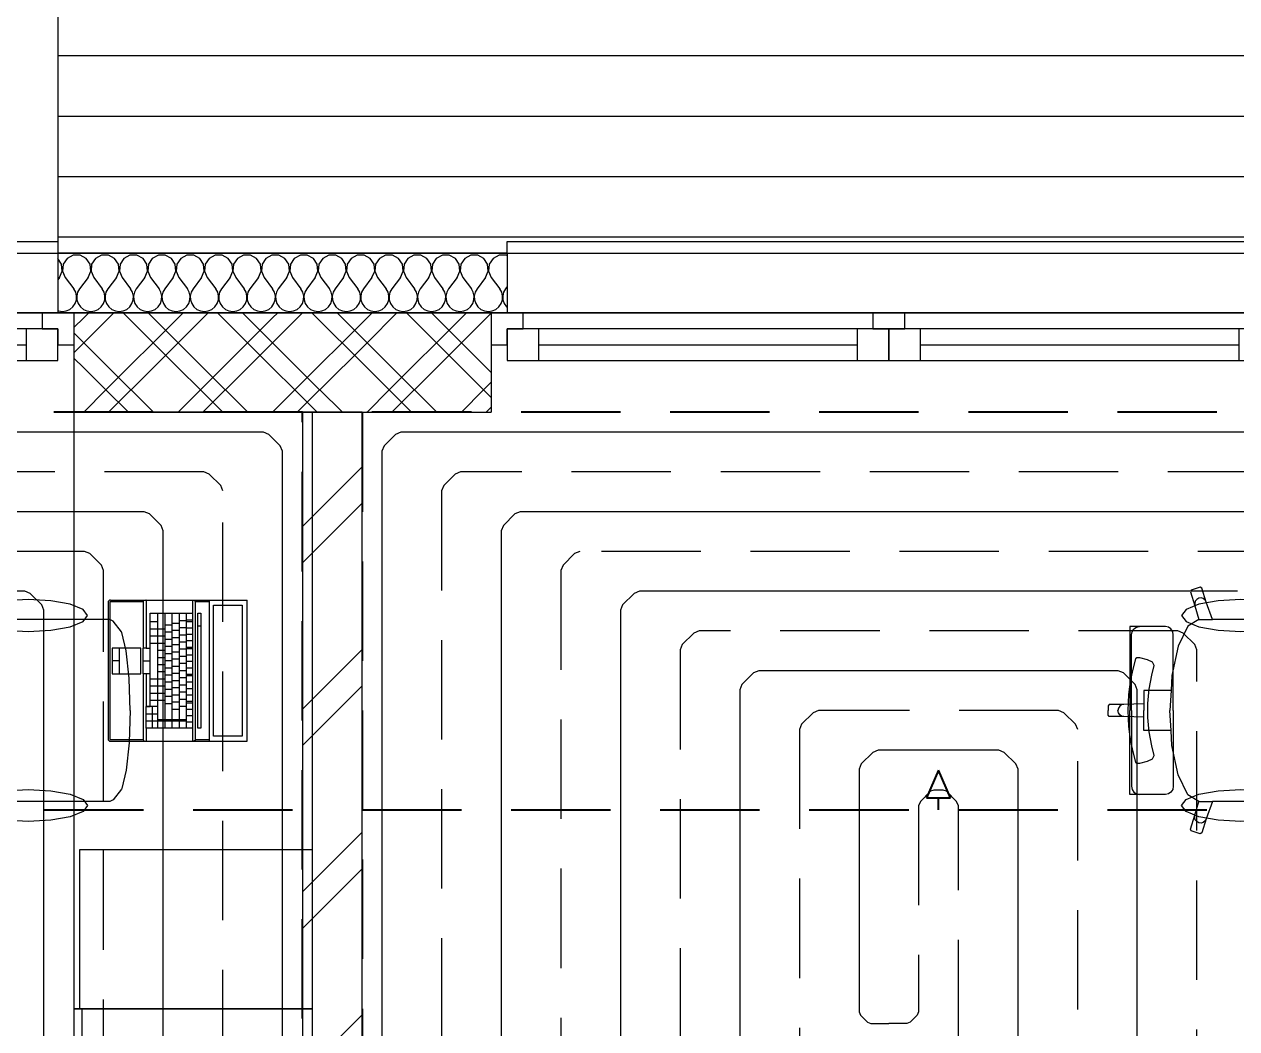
# Model space of a CAD drawing. Header units: millimetres. Extents: x 1046 to 74297, y -4150 to 54562.
# Drawn here: x 17390 to 20440, y 9104 to 11631 of the extents above; entities that cross this region are included whole.
import ezdxf

# ---------------------------------------------------------------- set-up
doc = ezdxf.new("R2010")
doc.units = ezdxf.units.MM
doc.linetypes.add('DASH', pattern=[75, 50, -25])
for name, color, linetype in [('Interiér - nábytok', 252, 'Continuous'), ('Konstrukce – Dělicí čáry vrstev', 252, 'Continuous'), ('Konštrukcie - vodorovné nosné', 252, 'Continuous'), ('Konštrukcie - zvislé nosné', 252, 'Continuous'), ('OKRAJOV__DILAT_CIA_PDL', 2, 'Continuous'), ('OKRAJOV__Z_NY_', 7, 'Continuous'), ('Otvory – Okna', 252, 'Continuous'), ('PODLAHOVKA', 7, 'Continuous'), ('Výplně - Povrchové', 252, 'Continuous'), ('Výplně – Řezové', 252, 'Continuous')]:
    doc.layers.add(name, color=color, linetype=linetype)

# ---------------------------------------------------------------- blocks, each defined once
blk = doc.blocks.new('Deska_26_1', base_point=(43748, 187047))
at = {"layer": 'Konštrukcie - vodorovné nosné', "flags": 128}
blk.add_lwpolyline([(43748, 187047), (43748, 566047), (561248, 566047), (561248, 1028547), (831248, 1028547), (831248, 137047), (623748, 137047), (623748, 187047), (507824, 187047)], close=True, dxfattribs=at)
blk = doc.blocks.new('Modulární skříň 27[4]_1', base_point=(354998, 478547))
at = {"layer": 'Interiér - nábytok'}
for p, q in [((355998, 478547), (355998, 363547)), ((354998, 440214), (355998, 440214)), ((355998, 439547), (384998, 439547)), ((354998, 401880), (355998, 401880)), ((355998, 401547), (384998, 401547))]:
    blk.add_line(p, q, dxfattribs=at)
at = {"layer": 'Interiér - nábytok', "flags": 128}
blk.add_lwpolyline([(354998, 478547), (354998, 363547), (384998, 363547), (384998, 478547)], close=True, dxfattribs=at)
blk = doc.blocks.new('Kancelářské pracovní místo 27[5]_1', base_point=(384998, 478547))
at = {"layer": 'Interiér - nábytok'}
for p, q in [((343025, 531174), (342929, 530984)), ((342929, 530984), (343499, 529213)), ((344163, 531547), (343025, 531174)), ((344352, 531450), (344163, 531547)), ((344922, 529679), (344352, 531450)), ((343544, 529789), (343465, 529505)), ((343465, 529505), (343499, 529213)), ((343499, 529213), (343983, 527504)), ((343725, 530020), (343544, 529789)), ((343980, 530164), (343725, 530020)), ((344269, 530199), (343980, 530164)), ((344550, 530119), (344269, 530199)), ((344779, 529936), (344550, 530119)), ((344922, 529679), (344779, 529936)), ((345706, 527510), (344922, 529679)), ((335779, 526613), (335290, 526613)), ((335290, 526613), (335290, 516047)), ((335592, 525961), (335808, 526304)), ((336002, 526613), (335779, 526613)), ((335808, 526304), (336130, 526533)), ((336513, 526613), (336002, 526613)), ((336130, 526533), (336511, 526613)), ((336742, 526613), (336513, 526613)), ((337403, 526613), (336742, 526613)), ((339014, 526613), (337403, 526613)), ((339551, 526613), (339014, 526613)), ((339776, 526613), (339551, 526613)), ((340158, 526533), (339776, 526613)), ((340482, 526304), (340158, 526533)), ((340698, 525961), (340482, 526304)), ((342591, 526638), (341402, 524153)), ((343983, 527504), (342591, 526638)), ((343993, 527510), (343983, 527504)), ((343993, 527510), (345706, 527510)), ((356161, 527510), (345706, 527510)), ((357965, 527510), (356161, 527510)), ((359517, 527510), (357965, 527510)), ((359947, 527283), (359517, 527510)), ((361005, 525943), (359947, 527283)), ((335516, 525557), (335592, 525961)), ((335516, 516047), (335516, 525557)), ((340774, 525557), (340698, 525961)), ((340774, 516047), (340774, 525557)), ((361049, 525836), (361005, 525943)), ((361584, 523539), (361049, 525836)), ((341402, 524153), (340607, 520434)), ((361941, 520102), (361584, 523539)), ((340607, 520434), (340488, 518563)), ((361946, 520049), (361941, 520102)), ((362070, 516047), (361946, 520049)), ((338553, 518563), (337057, 518563)), ((337057, 518563), (337057, 516892)), ((340488, 518563), (338553, 518563)), ((340488, 518563), (340328, 516047)), ((332719, 516802), (332570, 516651)), ((332570, 516651), (332570, 516047)), ((332570, 515443), (332570, 516047)), ((332719, 515292), (332570, 515443)), ((334564, 516802), (332719, 516802)), ((333873, 516336), (333816, 516047)), ((333873, 515758), (333816, 516047)), ((334035, 516581), (333873, 516336)), ((334035, 515513), (333873, 515758)), ((334278, 516744), (334035, 516581)), ((334278, 515350), (334035, 515513)), ((334564, 516802), (334278, 516744)), ((337057, 516892), (334564, 516802)), ((335290, 505480), (335290, 516047)), ((335516, 516047), (335516, 506537)), ((337057, 516892), (337057, 516047)), ((337057, 515202), (337057, 516047)), ((340488, 513531), (340328, 516047)), ((340774, 516047), (340774, 506537)), ((362070, 516047), (361946, 512045)), ((334564, 515292), (332719, 515292)), ((334564, 515292), (334278, 515350)), ((337057, 515202), (334564, 515292)), ((337057, 513531), (337057, 515202)), ((338553, 513531), (337057, 513531)), ((340488, 513531), (338553, 513531)), ((340607, 511660), (340488, 513531)), ((341402, 507941), (340607, 511660)), ((361941, 511992), (361584, 508554)), ((361946, 512045), (361941, 511992)), ((342591, 505456), (341402, 507941)), ((361584, 508554), (361049, 506257)), ((335516, 506537), (335592, 506133)), ((340774, 506537), (340698, 506133)), ((335779, 505480), (335290, 505480)), ((335592, 506133), (335808, 505790)), ((336002, 505480), (335779, 505480)), ((335808, 505790), (336130, 505561)), ((336513, 505480), (336002, 505480)), ((336130, 505561), (336511, 505480)), ((336742, 505480), (336513, 505480)), ((337403, 505480), (336742, 505480)), ((339014, 505480), (337403, 505480)), ((339551, 505480), (339014, 505480)), ((339776, 505480), (339551, 505480)), ((340158, 505561), (339776, 505480)), ((340482, 505790), (340158, 505561)), ((340698, 506133), (340482, 505790)), ((343983, 504589), (342591, 505456)), ((359947, 504811), (359517, 504583)), ((361005, 506151), (359947, 504811)), ((361049, 506257), (361005, 506151)), ((343499, 502881), (343983, 504589)), ((343993, 504583), (343983, 504589)), ((343993, 504583), (345706, 504583)), ((345706, 504583), (344922, 502414)), ((356161, 504583), (345706, 504583)), ((357965, 504583), (356161, 504583)), ((359517, 504583), (357965, 504583)), ((342929, 501110), (343499, 502881)), ((343465, 502588), (343499, 502881)), ((343544, 502305), (343465, 502588)), ((343725, 502074), (343544, 502305)), ((343980, 501930), (343725, 502074)), ((344269, 501895), (343980, 501930)), ((344550, 501975), (344269, 501895)), ((344922, 502414), (344352, 500644)), ((344779, 502157), (344550, 501975)), ((344922, 502414), (344779, 502157)), ((343025, 500920), (342929, 501110)), ((344163, 500547), (343025, 500920)), ((344352, 500644), (344163, 500547)), ((355748, 478547), (355748, 498547)), ((355748, 498547), (384998, 498547))]:
    blk.add_line(p, q, dxfattribs=at)
at = {"layer": 'Interiér - nábytok', "flags": 128}
for points in [[(384998, 478547), (384998, 553547), (354998, 553547), (354998, 478547)], [(349273, 530010), (346422, 529857), (344004, 529420), (342389, 528767), (341822, 527997), (342389, 527227), (344004, 526574), (346422, 526138), (349273, 525985), (352124, 526138), (354541, 526574), (356156, 527227), (356723, 527997), (356156, 528767), (354541, 529420), (352124, 529857)], [(335279, 513009), (335446, 512008), (335661, 511015), (336015, 509549), (336199, 509411), (336558, 509423), (337528, 509661), (338178, 509973), (338379, 510388), (338084, 511611), (337895, 512486), (337747, 513369), (337641, 514258), (337578, 515151), (337556, 516047), (337578, 516942), (337641, 517836), (337747, 518725), (337895, 519608), (338084, 520483), (338379, 521705), (338178, 522121), (337528, 522432), (336558, 522671), (336199, 522683), (336015, 522545), (335661, 521079), (335446, 520086), (335279, 519084), (335159, 518076), (335087, 517062), (335063, 516047), (335087, 515031), (335159, 514018)], [(349273, 502084), (346422, 502237), (344004, 502673), (342389, 503326), (341822, 504097), (342389, 504867), (344004, 505520), (346422, 505956), (349273, 506109), (352124, 505956), (354541, 505520), (356156, 504867), (356723, 504097), (356156, 503326), (354541, 502673), (352124, 502237)]]:
    blk.add_lwpolyline(points, close=True, dxfattribs=at)
blk = doc.blocks.new('Kancelářské pracovní místo 27[8]_1', base_point=(537498, 478547))
at = {"layer": 'Interiér - nábytok'}
for p, q in [((495525, 531174), (495429, 530984)), ((495429, 530984), (495999, 529213)), ((496663, 531547), (495525, 531174)), ((496852, 531450), (496663, 531547)), ((497422, 529679), (496852, 531450)), ((496044, 529789), (495965, 529505)), ((495965, 529505), (495999, 529213)), ((495999, 529213), (496483, 527504)), ((496225, 530020), (496044, 529789)), ((496480, 530164), (496225, 530020)), ((496769, 530199), (496480, 530164)), ((497050, 530119), (496769, 530199)), ((497279, 529936), (497050, 530119)), ((497422, 529679), (497279, 529936)), ((498206, 527510), (497422, 529679)), ((488279, 526613), (487790, 526613)), ((487790, 526613), (487790, 516047)), ((488092, 525961), (488308, 526304)), ((488502, 526613), (488279, 526613)), ((488308, 526304), (488630, 526533)), ((489013, 526613), (488502, 526613)), ((488630, 526533), (489011, 526613)), ((489242, 526613), (489013, 526613)), ((489903, 526613), (489242, 526613)), ((491514, 526613), (489903, 526613)), ((492051, 526613), (491514, 526613)), ((492276, 526613), (492051, 526613)), ((492658, 526533), (492276, 526613)), ((492982, 526304), (492658, 526533)), ((493198, 525961), (492982, 526304)), ((495091, 526638), (493902, 524153)), ((496483, 527504), (495091, 526638)), ((496493, 527510), (496483, 527504)), ((496493, 527510), (498206, 527510)), ((508661, 527510), (498206, 527510)), ((510465, 527510), (508661, 527510)), ((512017, 527510), (510465, 527510)), ((512447, 527283), (512017, 527510)), ((513505, 525943), (512447, 527283)), ((488016, 525557), (488092, 525961)), ((488016, 516047), (488016, 525557)), ((493274, 525557), (493198, 525961)), ((493274, 516047), (493274, 525557)), ((513549, 525836), (513505, 525943)), ((514084, 523539), (513549, 525836)), ((493902, 524153), (493107, 520434)), ((514441, 520102), (514084, 523539)), ((493107, 520434), (492988, 518563)), ((514446, 520049), (514441, 520102)), ((514570, 516047), (514446, 520049)), ((491053, 518563), (489557, 518563)), ((489557, 518563), (489557, 516892)), ((492988, 518563), (491053, 518563)), ((492988, 518563), (492828, 516047)), ((485219, 516802), (485070, 516651)), ((485070, 516651), (485070, 516047)), ((485070, 515443), (485070, 516047)), ((485219, 515292), (485070, 515443)), ((487064, 516802), (485219, 516802)), ((486373, 516336), (486316, 516047)), ((486373, 515758), (486316, 516047)), ((486535, 516581), (486373, 516336)), ((486535, 515513), (486373, 515758)), ((486778, 516744), (486535, 516581)), ((486778, 515350), (486535, 515513)), ((487064, 516802), (486778, 516744)), ((489557, 516892), (487064, 516802)), ((487790, 505480), (487790, 516047)), ((488016, 516047), (488016, 506537)), ((489557, 516892), (489557, 516047)), ((489557, 515202), (489557, 516047)), ((492988, 513531), (492828, 516047)), ((493274, 516047), (493274, 506537)), ((514570, 516047), (514446, 512045)), ((487064, 515292), (485219, 515292)), ((487064, 515292), (486778, 515350)), ((489557, 515202), (487064, 515292)), ((489557, 513531), (489557, 515202)), ((491053, 513531), (489557, 513531)), ((492988, 513531), (491053, 513531)), ((493107, 511660), (492988, 513531)), ((493902, 507941), (493107, 511660)), ((514441, 511992), (514084, 508554)), ((514446, 512045), (514441, 511992)), ((495091, 505456), (493902, 507941)), ((514084, 508554), (513549, 506257)), ((488016, 506537), (488092, 506133)), ((493274, 506537), (493198, 506133)), ((488279, 505480), (487790, 505480)), ((488092, 506133), (488308, 505790)), ((488502, 505480), (488279, 505480)), ((488308, 505790), (488630, 505561)), ((489013, 505480), (488502, 505480)), ((488630, 505561), (489011, 505480)), ((489242, 505480), (489013, 505480)), ((489903, 505480), (489242, 505480)), ((491514, 505480), (489903, 505480)), ((492051, 505480), (491514, 505480)), ((492276, 505480), (492051, 505480)), ((492658, 505561), (492276, 505480)), ((492982, 505790), (492658, 505561)), ((493198, 506133), (492982, 505790)), ((496483, 504589), (495091, 505456)), ((512447, 504811), (512017, 504583)), ((513505, 506151), (512447, 504811)), ((513549, 506257), (513505, 506151)), ((495999, 502881), (496483, 504589)), ((496493, 504583), (496483, 504589)), ((496493, 504583), (498206, 504583)), ((498206, 504583), (497422, 502414)), ((508661, 504583), (498206, 504583)), ((510465, 504583), (508661, 504583)), ((512017, 504583), (510465, 504583)), ((495429, 501110), (495999, 502881)), ((495965, 502588), (495999, 502881)), ((496044, 502305), (495965, 502588)), ((496225, 502074), (496044, 502305)), ((496480, 501930), (496225, 502074)), ((496769, 501895), (496480, 501930)), ((497050, 501975), (496769, 501895)), ((497422, 502414), (496852, 500644)), ((497279, 502157), (497050, 501975)), ((497422, 502414), (497279, 502157)), ((495525, 500920), (495429, 501110)), ((496663, 500547), (495525, 500920)), ((496852, 500644), (496663, 500547)), ((508248, 478547), (508248, 498547)), ((508248, 498547), (537498, 498547))]:
    blk.add_line(p, q, dxfattribs=at)
at = {"layer": 'Interiér - nábytok', "flags": 128}
for points in [[(537498, 478547), (537498, 553547), (507498, 553547), (507498, 478547)], [(501773, 530010), (498922, 529857), (496504, 529420), (494889, 528767), (494322, 527997), (494889, 527227), (496504, 526574), (498922, 526138), (501773, 525985), (504624, 526138), (507041, 526574), (508656, 527227), (509223, 527997), (508656, 528767), (507041, 529420), (504624, 529857)], [(487779, 513009), (487946, 512008), (488161, 511015), (488515, 509549), (488699, 509411), (489058, 509423), (490028, 509661), (490678, 509973), (490879, 510388), (490584, 511611), (490395, 512486), (490247, 513369), (490141, 514258), (490078, 515151), (490056, 516047), (490078, 516942), (490141, 517836), (490247, 518725), (490395, 519608), (490584, 520483), (490879, 521705), (490678, 522121), (490028, 522432), (489058, 522671), (488699, 522683), (488515, 522545), (488161, 521079), (487946, 520086), (487779, 519084), (487659, 518076), (487587, 517062), (487563, 516047), (487587, 515031), (487659, 514018)], [(501773, 502084), (498922, 502237), (496504, 502673), (494889, 503326), (494322, 504097), (494889, 504867), (496504, 505520), (498922, 505956), (501773, 506109), (504624, 505956), (507041, 505520), (508656, 504867), (509223, 504097), (508656, 503326), (507041, 502673), (504624, 502237)]]:
    blk.add_lwpolyline(points, close=True, dxfattribs=at)
blk = doc.blocks.new('Notebook 27[32]_1', base_point=(359309, 529930))
at = {"layer": 'Interiér - nábytok'}
for p, q in [((359332, 529745), (359309, 529630)), ((359309, 529630), (359309, 512480)), ((359397, 529843), (359332, 529745)), ((359495, 529908), (359397, 529843)), ((359609, 529930), (359495, 529908)), ((359521, 529667), (359509, 529611)), ((359509, 529611), (359509, 512500)), ((359542, 529698), (359521, 529667)), ((359573, 529719), (359542, 529698)), ((359629, 529730), (359573, 529719)), ((359609, 529930), (376432, 529930)), ((363709, 529730), (359629, 529730)), ((363725, 529799), (363709, 529760)), ((363709, 529760), (363709, 523905)), ((363844, 529871), (363725, 529799)), ((364065, 529926), (363844, 529871)), ((364109, 529930), (364065, 529926)), ((364109, 529930), (364109, 523905)), ((369909, 529930), (369909, 528305)), ((369909, 529930), (369954, 529926)), ((369954, 529926), (370175, 529871)), ((370175, 529871), (370294, 529799)), ((370309, 529760), (370294, 529799)), ((370309, 512351), (370309, 529760)), ((372060, 529730), (370309, 529730)), ((372060, 512180), (372060, 529930)), ((372567, 512805), (372567, 529305)), ((372567, 529305), (376159, 529305)), ((376159, 529305), (376159, 512805)), ((376432, 529930), (376473, 529930)), ((376473, 529930), (376536, 529930)), ((376536, 529930), (376611, 529930)), ((376611, 529930), (376689, 529930)), ((376689, 529930), (376755, 529930)), ((376755, 529930), (376801, 529930)), ((376801, 529930), (376820, 529930)), ((376820, 512180), (376820, 529930)), ((364609, 516555), (364609, 528305)), ((364609, 528305), (369909, 528305)), ((365534, 528305), (365534, 513805)), ((366434, 528305), (366434, 514930)), ((367334, 528305), (367334, 514930)), ((368234, 528305), (368234, 514930)), ((369134, 528305), (369134, 513805)), ((369909, 528305), (369909, 513805)), ((370609, 528305), (370959, 528305)), ((370609, 513805), (370609, 528305)), ((370959, 528305), (370959, 513805)), ((364609, 527230), (365534, 527230)), ((364609, 526330), (366434, 526330)), ((366434, 526830), (367334, 526830)), ((367334, 527030), (368234, 527030)), ((367334, 526130), (368234, 526130)), ((368234, 527380), (369134, 527380)), ((368234, 526480), (369134, 526480)), ((369134, 527430), (369909, 527430)), ((369134, 527230), (369909, 527230)), ((369134, 526430), (369909, 526430)), ((370609, 526680), (370959, 526680)), ((364609, 525430), (366434, 525430)), ((366434, 525930), (367334, 525930)), ((366434, 525030), (367334, 525030)), ((367334, 525230), (368234, 525230)), ((368234, 525580), (369134, 525580)), ((368234, 524680), (369134, 524680)), ((369134, 525630), (369909, 525630)), ((369134, 524830), (369909, 524830)), ((363409, 523905), (359809, 523905)), ((359809, 523905), (359809, 520655)), ((360734, 520655), (360734, 523905)), ((363409, 520655), (363409, 523905)), ((364109, 523905), (363709, 523905)), ((363709, 520655), (363709, 523905)), ((364109, 523905), (364609, 523905)), ((364609, 524530), (366434, 524530)), ((365534, 523630), (366434, 523630)), ((366434, 524130), (367334, 524130)), ((366434, 523230), (367334, 523230)), ((367334, 524330), (368234, 524330)), ((367334, 523430), (368234, 523430)), ((368234, 523780), (369134, 523780)), ((369134, 524030), (369909, 524030)), ((369134, 523830), (369909, 523830)), ((360734, 522280), (359809, 522280)), ((363709, 522280), (364609, 522280)), ((365534, 522730), (366434, 522730)), ((365534, 521830), (366434, 521830)), ((366434, 522330), (367334, 522330)), ((367334, 522530), (368234, 522530)), ((367334, 521630), (368234, 521630)), ((368234, 522880), (369134, 522880)), ((368234, 521980), (369134, 521980)), ((369134, 523030), (369909, 523030)), ((369134, 522230), (369909, 522230)), ((359809, 520655), (363409, 520655)), ((364109, 520655), (363709, 520655)), ((363709, 520655), (363709, 512351)), ((364109, 520655), (364109, 516555)), ((364609, 520655), (364109, 520655)), ((364609, 520030), (366434, 520030)), ((365534, 520930), (366434, 520930)), ((366434, 521430), (367334, 521430)), ((366434, 520530), (367334, 520530)), ((367334, 520730), (368234, 520730)), ((368234, 521080), (369134, 521080)), ((368234, 520180), (369134, 520180)), ((369134, 521430), (369909, 521430)), ((369134, 520630), (369909, 520630)), ((369134, 520430), (369909, 520430)), ((364609, 519130), (366434, 519130)), ((366434, 519630), (367334, 519630)), ((366434, 518730), (367334, 518730)), ((367334, 519830), (368234, 519830)), ((367334, 518930), (368234, 518930)), ((368234, 519280), (369134, 519280)), ((369134, 519630), (369909, 519630)), ((369134, 518830), (369909, 518830)), ((364609, 518230), (366434, 518230)), ((364609, 517330), (366434, 517330)), ((366434, 517830), (367334, 517830)), ((367334, 518030), (368234, 518030)), ((367334, 517130), (368234, 517130)), ((368234, 518380), (369134, 518380)), ((368234, 517480), (369134, 517480)), ((369134, 518030), (369909, 518030)), ((369134, 517230), (369909, 517230)), ((369134, 517030), (369909, 517030)), ((364109, 513805), (364109, 516555)), ((364109, 516555), (364609, 516555)), ((365534, 516555), (364109, 516555)), ((364109, 515630), (365534, 515630)), ((364834, 516555), (364834, 513805)), ((366434, 516930), (367334, 516930)), ((367334, 516230), (368234, 516230)), ((368234, 516580), (369134, 516580)), ((369134, 516230), (369909, 516230)), ((369134, 515430), (369909, 515430)), ((364109, 514730), (365534, 514730)), ((365534, 514930), (369134, 514930)), ((365534, 514730), (369134, 514730)), ((366434, 514730), (366434, 513805)), ((367334, 514730), (367334, 513805)), ((368234, 514730), (368234, 513805)), ((369134, 514630), (369909, 514630)), ((359309, 512480), (359332, 512366)), ((359509, 512500), (359521, 512444)), ((359521, 512444), (359542, 512413)), ((359542, 512413), (359573, 512392)), ((359573, 512392), (359629, 512380)), ((359629, 512380), (363709, 512380)), ((369909, 513805), (364109, 513805)), ((364109, 513805), (364109, 512180)), ((369909, 513805), (369909, 512180)), ((370309, 512380), (372060, 512380)), ((370959, 513805), (370609, 513805)), ((376159, 512805), (372567, 512805)), ((359332, 512366), (359397, 512268)), ((359397, 512268), (359495, 512203)), ((359495, 512203), (359609, 512180)), ((359609, 512180), (376432, 512180)), ((363709, 512351), (363725, 512312)), ((363725, 512312), (363844, 512240)), ((363844, 512240), (364065, 512185)), ((364065, 512185), (364109, 512180)), ((369909, 512180), (369954, 512185)), ((370175, 512240), (369954, 512185)), ((370294, 512312), (370175, 512240)), ((370309, 512351), (370294, 512312)), ((376432, 512180), (376473, 512180)), ((376473, 512180), (376536, 512180)), ((376536, 512180), (376611, 512180)), ((376611, 512180), (376689, 512180)), ((376689, 512180), (376755, 512180)), ((376755, 512180), (376801, 512180)), ((376801, 512180), (376820, 512180))]:
    blk.add_line(p, q, dxfattribs=at)
blk = doc.blocks.new('Deska_28_1', base_point=(352998, 573547))
at = {"layer": 'Výplně - Povrchové'}
h = blk.add_hatch(dxfattribs=at)
h.set_pattern_fill('PRKENNÁ_PODLAHA_0001', color=256, style=0, pattern_type=2)
h.set_pattern_definition([(0, (0, 0), (0, 7600), [])])
h.paths.add_polyline_path([(352998, 573547), (553748, 573547), (553748, 1036047), (352998, 1036047)])
at = {"layer": 'Konštrukcie - vodorovné nosné', "flags": 128}
blk.add_lwpolyline([(352998, 573547), (553748, 573547), (553748, 1036047), (352998, 1036047)], close=True, dxfattribs=at)
blk = doc.blocks.new('Zeď_15_1', base_point=(391248, 553547))
at = {"layer": 'Výplně – Řezové'}
h = blk.add_hatch(dxfattribs=at)
h.set_pattern_fill('OBECNÁ___DVOJITÁ_1_4__1__E3', color=256, style=0, pattern_type=2)
h.set_pattern_definition([(45, (0, 0), (-11490.5, 11490.5), []), (45, (-2298, 2298), (-11490.5, 11490.5), [])])
h.paths.add_polyline_path([(383748, 553547), (383748, 364797), (391248, 364797), (391248, 553547)])
at = {"layer": 'Konštrukcie - zvislé nosné', "flags": 128}
for points in [[(383748, 553547), (383748, 364797)], [(391248, 553547), (383748, 553547)], [(391248, 364797), (391248, 553547)]]:
    blk.add_lwpolyline(points, dxfattribs=at)
blk = doc.blocks.new('*X202')
at = {"layer": 'Výplně – Řezové'}
for p, q in [((353469, 572179), (352998, 572887)), ((353551, 571313), (353469, 572179)), ((353674, 572179), (353592, 571313)), ((354156, 572904), (353674, 572179)), ((354922, 573315), (354156, 572904)), ((355792, 573315), (354922, 573315)), ((356559, 572904), (355792, 573315)), ((357040, 572179), (356559, 572904)), ((357122, 571313), (357040, 572179)), ((357245, 572179), (357163, 571313)), ((357727, 572904), (357245, 572179)), ((358494, 573315), (357727, 572904)), ((359363, 573315), (358494, 573315)), ((360130, 572904), (359363, 573315)), ((360612, 572179), (360130, 572904)), ((360694, 571313), (360612, 572179)), ((360817, 572179), (360735, 571313)), ((361298, 572904), (360817, 572179)), ((362065, 573315), (361298, 572904)), ((362935, 573315), (362065, 573315)), ((363702, 572904), (362935, 573315)), ((364183, 572179), (363702, 572904)), ((364265, 571313), (364183, 572179)), ((364388, 572179), (364306, 571313)), ((364870, 572904), (364388, 572179)), ((365637, 573315), (364870, 572904)), ((366506, 573315), (365637, 573315)), ((367273, 572904), (366506, 573315)), ((367755, 572179), (367273, 572904)), ((367837, 571313), (367755, 572179)), ((367960, 572179), (367878, 571313)), ((368441, 572904), (367960, 572179)), ((369208, 573315), (368441, 572904)), ((370078, 573315), (369208, 573315)), ((370844, 572904), (370078, 573315)), ((371326, 572179), (370844, 572904)), ((371408, 571313), (371326, 572179)), ((371531, 572179), (371449, 571313)), ((372013, 572904), (371531, 572179)), ((372779, 573315), (372013, 572904)), ((373649, 573315), (372779, 573315)), ((374416, 572904), (373649, 573315)), ((374897, 572179), (374416, 572904)), ((374980, 571313), (374897, 572179)), ((375103, 572179), (375020, 571313)), ((375584, 572904), (375103, 572179)), ((376351, 573315), (375584, 572904)), ((377221, 573315), (376351, 573315)), ((377987, 572904), (377221, 573315)), ((378469, 572179), (377987, 572904)), ((378551, 571313), (378469, 572179)), ((378674, 572179), (378592, 571313)), ((379156, 572904), (378674, 572179)), ((379922, 573315), (379156, 572904)), ((380792, 573315), (379922, 573315)), ((381559, 572904), (380792, 573315)), ((382040, 572179), (381559, 572904)), ((382122, 571313), (382040, 572179)), ((382245, 572179), (382163, 571313)), ((382727, 572904), (382245, 572179)), ((383494, 573315), (382727, 572904)), ((384363, 573315), (383494, 573315)), ((385130, 572904), (384363, 573315)), ((385612, 572179), (385130, 572904)), ((385694, 571313), (385612, 572179)), ((385817, 572179), (385735, 571313)), ((386298, 572904), (385817, 572179)), ((387065, 573315), (386298, 572904)), ((387935, 573315), (387065, 573315)), ((388702, 572904), (387935, 573315)), ((389183, 572179), (388702, 572904)), ((389265, 571313), (389183, 572179)), ((389388, 572179), (389306, 571313)), ((389870, 572904), (389388, 572179)), ((390637, 573315), (389870, 572904)), ((391506, 573315), (390637, 573315)), ((392273, 572904), (391506, 573315)), ((392755, 572179), (392273, 572904)), ((392837, 571313), (392755, 572179)), ((392960, 572179), (392878, 571313)), ((393441, 572904), (392960, 572179)), ((394208, 573315), (393441, 572904)), ((395078, 573315), (394208, 573315)), ((395844, 572904), (395078, 573315)), ((396326, 572179), (395844, 572904)), ((396408, 571313), (396326, 572179)), ((396531, 572179), (396449, 571313)), ((397013, 572904), (396531, 572179)), ((397779, 573315), (397013, 572904)), ((398649, 573315), (397779, 573315)), ((399416, 572904), (398649, 573315)), ((399897, 572179), (399416, 572904)), ((399980, 571313), (399897, 572179)), ((400103, 572179), (400020, 571313)), ((400584, 572904), (400103, 572179)), ((401351, 573315), (400584, 572904)), ((402221, 573315), (401351, 573315)), ((402987, 572904), (402221, 573315)), ((403469, 572179), (402987, 572904)), ((403551, 571313), (403469, 572179)), ((403674, 572179), (403592, 571313)), ((404156, 572904), (403674, 572179)), ((404922, 573315), (404156, 572904)), ((405792, 573315), (404922, 573315)), ((406559, 572904), (405792, 573315)), ((407040, 572179), (406559, 572904)), ((407122, 571313), (407040, 572179)), ((407245, 572179), (407163, 571313)), ((407727, 572904), (407245, 572179)), ((408494, 573315), (407727, 572904)), ((409363, 573315), (408494, 573315)), ((409498, 573242), (409363, 573315)), ((353214, 570511), (352998, 570223)), ((353214, 570511), (353551, 571313)), ((353592, 571313), (353929, 570511)), ((353929, 570511), (355000, 569083)), ((356786, 570511), (355714, 569083)), ((356786, 570511), (357122, 571313)), ((357163, 571313), (357500, 570511)), ((357500, 570511), (358571, 569083)), ((360357, 570511), (359286, 569083)), ((360357, 570511), (360694, 571313)), ((360735, 571313), (361071, 570511)), ((361071, 570511), (362143, 569083)), ((363929, 570511), (362857, 569083)), ((363929, 570511), (364265, 571313)), ((364306, 571313), (364643, 570511)), ((364643, 570511), (365714, 569083)), ((367500, 570511), (366429, 569083)), ((367500, 570511), (367837, 571313)), ((367878, 571313), (368214, 570511)), ((368214, 570511), (369286, 569083)), ((371071, 570511), (370000, 569083)), ((371071, 570511), (371408, 571313)), ((371449, 571313), (371786, 570511)), ((371786, 570511), (372857, 569083)), ((374643, 570511), (373571, 569083)), ((374643, 570511), (374980, 571313)), ((375020, 571313), (375357, 570511)), ((375357, 570511), (376429, 569083)), ((378214, 570511), (377143, 569083)), ((378214, 570511), (378551, 571313)), ((378592, 571313), (378929, 570511)), ((378929, 570511), (380000, 569083)), ((381786, 570511), (380714, 569083)), ((381786, 570511), (382122, 571313)), ((382163, 571313), (382500, 570511)), ((382500, 570511), (383571, 569083)), ((385357, 570511), (384286, 569083)), ((385357, 570511), (385694, 571313)), ((385735, 571313), (386071, 570511)), ((386071, 570511), (387143, 569083)), ((388929, 570511), (387857, 569083)), ((388929, 570511), (389265, 571313)), ((389306, 571313), (389643, 570511)), ((389643, 570511), (390714, 569083)), ((392500, 570511), (391429, 569083)), ((392500, 570511), (392837, 571313)), ((392878, 571313), (393214, 570511)), ((393214, 570511), (394286, 569083)), ((396071, 570511), (395000, 569083)), ((396071, 570511), (396408, 571313)), ((396449, 571313), (396786, 570511)), ((396786, 570511), (397857, 569083)), ((399643, 570511), (398571, 569083)), ((399643, 570511), (399980, 571313)), ((400020, 571313), (400357, 570511)), ((400357, 570511), (401429, 569083)), ((403214, 570511), (402143, 569083)), ((403214, 570511), (403551, 571313)), ((403592, 571313), (403929, 570511)), ((403929, 570511), (405000, 569083)), ((406786, 570511), (405714, 569083)), ((406786, 570511), (407122, 571313)), ((407163, 571313), (407500, 570511)), ((407500, 570511), (408571, 569083)), ((355238, 568651), (355000, 569083)), ((355714, 569083), (355476, 568651)), ((358810, 568651), (358571, 569083)), ((359286, 569083), (359047, 568651)), ((362381, 568651), (362143, 569083)), ((362857, 569083), (362619, 568651)), ((365953, 568651), (365714, 569083)), ((366429, 569083), (366190, 568651)), ((369524, 568651), (369286, 569083)), ((370000, 569083), (369762, 568651)), ((373096, 568651), (372857, 569083)), ((373571, 569083), (373333, 568651)), ((376667, 568651), (376429, 569083)), ((377143, 569083), (376904, 568651)), ((380238, 568651), (380000, 569083)), ((380714, 569083), (380476, 568651)), ((383810, 568651), (383571, 569083)), ((384286, 569083), (384047, 568651)), ((387381, 568651), (387143, 569083)), ((387857, 569083), (387619, 568651)), ((390953, 568651), (390714, 569083)), ((391429, 569083), (391190, 568651)), ((394524, 568651), (394286, 569083)), ((395000, 569083), (394762, 568651)), ((398096, 568651), (397857, 569083)), ((398571, 569083), (398333, 568651)), ((401667, 568651), (401429, 569083)), ((402143, 569083), (401904, 568651)), ((405238, 568651), (405000, 569083)), ((405714, 569083), (405476, 568651)), ((408810, 568651), (408571, 569083)), ((409286, 569083), (409047, 568651)), ((409498, 569366), (409286, 569083)), ((355169, 567213), (355326, 567679)), ((355350, 568172), (355238, 568651)), ((355326, 567679), (355350, 568172)), ((355476, 568651), (355364, 568172)), ((355364, 568172), (355388, 567679)), ((355388, 567679), (355546, 567213)), ((358740, 567213), (358897, 567679)), ((358921, 568172), (358810, 568651)), ((358897, 567679), (358921, 568172)), ((359047, 568651), (358936, 568172)), ((358936, 568172), (358960, 567679)), ((358960, 567679), (359117, 567213)), ((362311, 567213), (362469, 567679)), ((362493, 568172), (362381, 568651)), ((362469, 567679), (362493, 568172)), ((362619, 568651), (362507, 568172)), ((362507, 568172), (362531, 567679)), ((362531, 567679), (362689, 567213)), ((365883, 567213), (366040, 567679)), ((366064, 568172), (365953, 568651)), ((366040, 567679), (366064, 568172)), ((366190, 568651), (366079, 568172)), ((366079, 568172), (366103, 567679)), ((366103, 567679), (366260, 567213)), ((369454, 567213), (369612, 567679)), ((369636, 568172), (369524, 568651)), ((369612, 567679), (369636, 568172)), ((369762, 568651), (369650, 568172)), ((369650, 568172), (369674, 567679)), ((369674, 567679), (369831, 567213)), ((373026, 567213), (373183, 567679)), ((373207, 568172), (373096, 568651)), ((373183, 567679), (373207, 568172)), ((373333, 568651), (373222, 568172)), ((373222, 568172), (373245, 567679)), ((373245, 567679), (373403, 567213)), ((376597, 567213), (376755, 567679)), ((376778, 568172), (376667, 568651)), ((376755, 567679), (376778, 568172)), ((376904, 568651), (376793, 568172)), ((376793, 568172), (376817, 567679)), ((376817, 567679), (376974, 567213)), ((380169, 567213), (380326, 567679)), ((380350, 568172), (380238, 568651)), ((380326, 567679), (380350, 568172)), ((380476, 568651), (380364, 568172)), ((380364, 568172), (380388, 567679)), ((380388, 567679), (380546, 567213)), ((383740, 567213), (383897, 567679)), ((383921, 568172), (383810, 568651)), ((383897, 567679), (383921, 568172)), ((384047, 568651), (383936, 568172)), ((383936, 568172), (383960, 567679)), ((383960, 567679), (384117, 567213)), ((387311, 567213), (387469, 567679)), ((387493, 568172), (387381, 568651)), ((387469, 567679), (387493, 568172)), ((387619, 568651), (387507, 568172)), ((387507, 568172), (387531, 567679)), ((387531, 567679), (387689, 567213)), ((390883, 567213), (391040, 567679)), ((391064, 568172), (390953, 568651)), ((391040, 567679), (391064, 568172)), ((391190, 568651), (391079, 568172)), ((391079, 568172), (391103, 567679)), ((391103, 567679), (391260, 567213)), ((394454, 567213), (394612, 567679)), ((394636, 568172), (394524, 568651)), ((394612, 567679), (394636, 568172)), ((394762, 568651), (394650, 568172)), ((394650, 568172), (394674, 567679)), ((394674, 567679), (394831, 567213)), ((398026, 567213), (398183, 567679)), ((398207, 568172), (398096, 568651)), ((398183, 567679), (398207, 568172)), ((398333, 568651), (398222, 568172)), ((398222, 568172), (398245, 567679)), ((398245, 567679), (398403, 567213)), ((401597, 567213), (401755, 567679)), ((401778, 568172), (401667, 568651)), ((401755, 567679), (401778, 568172)), ((401904, 568651), (401793, 568172)), ((401793, 568172), (401817, 567679)), ((401817, 567679), (401974, 567213)), ((405169, 567213), (405326, 567679)), ((405350, 568172), (405238, 568651)), ((405326, 567679), (405350, 568172)), ((405476, 568651), (405364, 568172)), ((405364, 568172), (405388, 567679)), ((405388, 567679), (405546, 567213)), ((408740, 567213), (408897, 567679)), ((408921, 568172), (408810, 568651)), ((408897, 567679), (408921, 568172)), ((409047, 568651), (408936, 568172)), ((408936, 568172), (408960, 567679)), ((408960, 567679), (409117, 567213)), ((352998, 566331), (353083, 566293)), ((353083, 566293), (353571, 566225)), ((353571, 566225), (354059, 566293)), ((354059, 566293), (354510, 566492)), ((354510, 566492), (354890, 566807)), ((354890, 566807), (355169, 567213)), ((355546, 567213), (355825, 566807)), ((355825, 566807), (356204, 566492)), ((356204, 566492), (356655, 566293)), ((356655, 566293), (357143, 566225)), ((357143, 566225), (357631, 566293)), ((357631, 566293), (358082, 566492)), ((358082, 566492), (358461, 566807)), ((358461, 566807), (358740, 567213)), ((359117, 567213), (359396, 566807)), ((359396, 566807), (359775, 566492)), ((359775, 566492), (360226, 566293)), ((360226, 566293), (360714, 566225)), ((360714, 566225), (361202, 566293)), ((361202, 566293), (361653, 566492)), ((361653, 566492), (362032, 566807)), ((362032, 566807), (362311, 567213)), ((362689, 567213), (362968, 566807)), ((362968, 566807), (363347, 566492)), ((363347, 566492), (363798, 566293)), ((363798, 566293), (364286, 566225)), ((364286, 566225), (364774, 566293)), ((364774, 566293), (365225, 566492)), ((365225, 566492), (365604, 566807)), ((365604, 566807), (365883, 567213)), ((366260, 567213), (366539, 566807)), ((366539, 566807), (366918, 566492)), ((366918, 566492), (367369, 566293)), ((367369, 566293), (367857, 566225)), ((367857, 566225), (368345, 566293)), ((368345, 566293), (368796, 566492)), ((368796, 566492), (369175, 566807)), ((369175, 566807), (369454, 567213)), ((369831, 567213), (370110, 566807)), ((370110, 566807), (370490, 566492)), ((370490, 566492), (370941, 566293)), ((370941, 566293), (371429, 566225)), ((371429, 566225), (371917, 566293)), ((371917, 566293), (372367, 566492)), ((372367, 566492), (372747, 566807)), ((372747, 566807), (373026, 567213)), ((373403, 567213), (373682, 566807)), ((373682, 566807), (374061, 566492)), ((374061, 566492), (374512, 566293)), ((374512, 566293), (375000, 566225)), ((375000, 566225), (375488, 566293)), ((375488, 566293), (375939, 566492)), ((375939, 566492), (376318, 566807)), ((376318, 566807), (376597, 567213)), ((376974, 567213), (377253, 566807)), ((377253, 566807), (377633, 566492)), ((377633, 566492), (378083, 566293)), ((378083, 566293), (378571, 566225)), ((378571, 566225), (379059, 566293)), ((379059, 566293), (379510, 566492)), ((379510, 566492), (379890, 566807)), ((379890, 566807), (380169, 567213)), ((380546, 567213), (380825, 566807)), ((380825, 566807), (381204, 566492)), ((381204, 566492), (381655, 566293)), ((381655, 566293), (382143, 566225)), ((382143, 566225), (382631, 566293)), ((382631, 566293), (383082, 566492)), ((383082, 566492), (383461, 566807)), ((383461, 566807), (383740, 567213)), ((384117, 567213), (384396, 566807)), ((384396, 566807), (384775, 566492)), ((384775, 566492), (385226, 566293)), ((385226, 566293), (385714, 566225)), ((385714, 566225), (386202, 566293)), ((386202, 566293), (386653, 566492)), ((386653, 566492), (387032, 566807)), ((387032, 566807), (387311, 567213)), ((387689, 567213), (387968, 566807)), ((387968, 566807), (388347, 566492)), ((388347, 566492), (388798, 566293)), ((388798, 566293), (389286, 566225)), ((389286, 566225), (389774, 566293)), ((389774, 566293), (390225, 566492)), ((390225, 566492), (390604, 566807)), ((390604, 566807), (390883, 567213)), ((391260, 567213), (391539, 566807)), ((391539, 566807), (391918, 566492)), ((391918, 566492), (392369, 566293)), ((392369, 566293), (392857, 566225)), ((392857, 566225), (393345, 566293)), ((393345, 566293), (393796, 566492)), ((393796, 566492), (394175, 566807)), ((394175, 566807), (394454, 567213)), ((394831, 567213), (395110, 566807)), ((395110, 566807), (395490, 566492)), ((395490, 566492), (395941, 566293)), ((395941, 566293), (396429, 566225)), ((396429, 566225), (396917, 566293)), ((396917, 566293), (397367, 566492)), ((397367, 566492), (397747, 566807)), ((397747, 566807), (398026, 567213)), ((398403, 567213), (398682, 566807)), ((398682, 566807), (399061, 566492)), ((399061, 566492), (399512, 566293)), ((399512, 566293), (400000, 566225)), ((400000, 566225), (400488, 566293)), ((400488, 566293), (400939, 566492)), ((400939, 566492), (401318, 566807)), ((401318, 566807), (401597, 567213)), ((401974, 567213), (402253, 566807)), ((402253, 566807), (402633, 566492)), ((402633, 566492), (403083, 566293)), ((403083, 566293), (403571, 566225)), ((403571, 566225), (404059, 566293)), ((404059, 566293), (404510, 566492)), ((404510, 566492), (404890, 566807)), ((404890, 566807), (405169, 567213)), ((405546, 567213), (405825, 566807)), ((405825, 566807), (406204, 566492)), ((406204, 566492), (406655, 566293)), ((406655, 566293), (407143, 566225)), ((407143, 566225), (407631, 566293)), ((407631, 566293), (408082, 566492)), ((408082, 566492), (408461, 566807)), ((408461, 566807), (408740, 567213)), ((409117, 567213), (409396, 566807)), ((409396, 566807), (409498, 566722))]:
    blk.add_line(p, q, dxfattribs=at)
blk = doc.blocks.new('*X206')
at = {"layer": 'Výplně – Řezové'}
for p, q in [((356250, 565406), (356891, 566047)), ((356250, 562281), (360016, 566047)), ((361197, 566047), (368125, 559119)), ((364359, 566047), (368125, 562281)), ((368125, 565406), (368766, 566047)), ((368125, 562281), (371891, 566047)), ((373072, 566047), (380000, 559119)), ((376234, 566047), (380000, 562281)), ((380000, 565406), (380641, 566047)), ((380000, 562281), (383766, 566047)), ((384947, 566047), (391875, 559119)), ((388109, 566047), (391875, 562281)), ((391875, 565406), (392516, 566047)), ((391875, 562281), (395641, 566047)), ((396822, 566047), (403750, 559119)), ((399984, 566047), (403750, 562281)), ((403750, 565406), (404391, 566047)), ((403750, 562281), (407498, 566029)), ((354998, 564192), (356250, 565444)), ((359044, 556362), (368125, 565444)), ((370919, 556362), (380000, 565444)), ((382794, 556362), (391875, 565444)), ((394669, 556362), (403750, 565444)), ((354998, 563533), (356250, 562281)), ((354998, 561029), (356250, 562281)), ((356250, 562281), (362169, 556362)), ((362206, 556362), (368125, 562281)), ((368125, 562281), (374044, 556362)), ((374081, 556362), (380000, 562281)), ((380000, 562281), (385919, 556362)), ((385956, 556362), (391875, 562281)), ((391875, 562281), (397794, 556362)), ((397831, 556362), (403750, 562281)), ((403750, 562281), (407498, 558533)), ((354998, 560371), (356250, 559119)), ((356250, 559156), (359044, 556362)), ((368125, 559156), (370919, 556362)), ((380000, 559156), (382794, 556362)), ((391875, 559156), (394669, 556362)), ((403750, 559156), (406544, 556362)), ((406544, 556362), (407498, 557317)), ((356250, 553569), (359044, 556362)), ((359044, 556362), (361859, 553547)), ((359353, 553547), (362169, 556362)), ((362206, 556362), (365022, 553547)), ((368125, 553569), (370919, 556362)), ((370919, 556362), (373734, 553547)), ((371228, 553547), (374044, 556362)), ((374081, 556362), (376897, 553547)), ((380000, 553569), (382794, 556362)), ((382794, 556362), (385609, 553547)), ((383103, 553547), (385919, 556362)), ((385956, 556362), (388772, 553547)), ((391875, 553569), (394669, 556362)), ((394669, 556362), (397484, 553547)), ((394978, 553547), (397794, 556362)), ((397831, 556362), (400647, 553547)), ((403750, 553569), (406544, 556362)), ((406544, 556362), (407498, 555408)), ((356191, 553547), (356250, 553606)), ((368066, 553547), (368125, 553606)), ((379941, 553547), (380000, 553606)), ((391816, 553547), (391875, 553606)), ((403691, 553547), (403750, 553606)), ((406853, 553547), (407498, 554192))]:
    blk.add_line(p, q, dxfattribs=at)
blk = doc.blocks.new('Vícekřídlé vodorovné okno 27')
at = {"layer": 'Otvory – Okna'}
for p, q in [((-50000, 0), (-50000, 8500)), ((50000, 0), (50000, 8500)), ((-48000, 2000), (-44000, 2000)), ((-48000, -2000), (-48000, 2000)), ((-44000, 2000), (-4000, 2000)), ((-44000, 2000), (-44000, -2000)), ((-44000, 2000), (-4000, 2000)), ((-4000, -2000), (-4000, 2000)), ((-4000, 2000), (0, 2000)), ((0, 2000), (0, -2000)), ((0, 2000), (4000, 2000)), ((0, -2000), (0, 2000)), ((4000, 2000), (44000, 2000)), ((4000, 2000), (4000, -2000)), ((4000, 2000), (44000, 2000)), ((44000, -2000), (44000, 2000)), ((44000, 2000), (48000, 2000)), ((48000, 2000), (48000, -2000)), ((-50000, 0), (-48000, 0)), ((-50000, -4000), (-50000, 0)), ((-50000, -4000), (-50000, 0)), ((-48000, 0), (-48000, -2000)), ((-44000, 0), (-4000, 0)), ((0, -2000), (0, 0)), ((0, 0), (0, -2000)), ((4000, 0), (44000, 0)), ((48000, -2000), (48000, 0)), ((48000, 0), (50000, 0)), ((50000, -4000), (50000, 0)), ((50000, -4000), (50000, 0)), ((-48000, -2000), (-46000, -2000)), ((-44000, -2000), (-48000, -2000)), ((-46000, -2000), (-46000, -4000)), ((-4000, -2000), (-44000, -2000)), ((0, -2000), (-4000, -2000)), ((-2000, -4000), (-2000, -2000)), ((-2000, -2000), (0, -2000)), ((0, -2000), (2000, -2000)), ((4000, -2000), (0, -2000)), ((2000, -2000), (2000, -4000)), ((44000, -2000), (4000, -2000)), ((48000, -2000), (44000, -2000)), ((46000, -4000), (46000, -2000)), ((46000, -2000), (48000, -2000)), ((-46000, -4000), (-50000, -4000)), ((-48000, -4000), (-50000, -4000)), ((-48000, -4000), (-50000, -4000)), ((-48000, -11500), (-48000, -4000)), ((-2000, -4000), (-46000, -4000)), ((0, -4000), (-2000, -4000)), ((2000, -4000), (0, -4000)), ((46000, -4000), (2000, -4000)), ((50000, -4000), (46000, -4000)), ((48000, -4000), (50000, -4000)), ((48000, -4000), (50000, -4000)), ((48000, -11500), (48000, -4000)), ((-48000, -11500), (-48000, -13000)), ((-48000, -11500), (48000, -11500)), ((-48000, -11500), (48000, -11500)), ((48000, -13000), (48000, -11500)), ((-48000, -13000), (48000, -13000))]:
    blk.add_line(p, q, dxfattribs=at)
blk = doc.blocks.new('A$Ca9295a0e')
blk.add_line((7010, 18693.5), (7010, 9773.5))
at = {"layer": 'Konstrukce – Dělicí čáry vrstev'}
blk.add_line((8100, 9593.5), (7050, 9593.5), dxfattribs=at)
at = {"layer": 'Konštrukcie - zvislé nosné'}
for p, q in [((7010, 9743.5), (7010, 9593.5)), ((8140, 9743.5), (8140, 9593.5)), ((7010, 9593.5), (7050, 9593.5)), ((7050, 9593.5), (7050, 9513.5)), ((8140, 9593.5), (8100, 9593.5)), ((8100, 9593.5), (8100, 9513.5)), ((7050, 9513.5), (7050, 9343.5)), ((8100, 9513.5), (8100, 9343.5))]:
    blk.add_line(p, q, dxfattribs=at)
at = {"layer": 'Konštrukcie - zvislé nosné', "flags": 128}
for points in [[(8140, 9743.5), (7010, 9743.5)], [(7050, 9343.5), (8100, 9343.5)]]:
    blk.add_lwpolyline(points, dxfattribs=at)
at = {"layer": 'Interiér - nábytok', "xscale": 0.02, "yscale": 0.02, "zscale": 0.02}
for name, p in [('Kancelářské pracovní místo 27[5]_1', (7650, 7843.5)), ('Kancelářské pracovní místo 27[8]_1', (10700, 7843.5)), ('Notebook 27[32]_1', (7136.2, 8871.2)), ('Modulární skříň 27[4]_1', (7050, 7843.5))]:
    blk.add_blockref(name, p, dxfattribs=at)
at = {"layer": 'Konštrukcie - vodorovné nosné', "xscale": 0.02, "yscale": 0.02, "zscale": 0.02}
for name, p in [('Deska_28_1', (7010, 9743.5)), ('Deska_26_1', (825, 2013.5))]:
    blk.add_blockref(name, p, dxfattribs=at)
at = {"layer": 'Konštrukcie - zvislé nosné', "xscale": 0.02, "yscale": 0.02, "zscale": 0.02}
for name, p in [('*X202', (-50, -1727.4)), ('*X206', (-50, -1727.4)), ('Zeď_15_1', (7775, 9343.5))]:
    blk.add_blockref(name, p, dxfattribs=at)
at = {"layer": 'Otvory – Okna', "xscale": -0.02, "yscale": 0.02, "zscale": 999.9999999999999, "rotation": 180}
for p in [(6050, 9513.5), (9100, 9513.5)]:
    blk.add_blockref('Vícekřídlé vodorovné okno 27', p, dxfattribs=at)
blk = doc.blocks.new('A$Cacebdfa7')
blk.add_blockref('A$Ca9295a0e', (2747.1, 1041.4))
at = {"layer": 'OKRAJOV__DILAT_CIA_PDL', "color": 116, "linetype": 'DASH', "lineweight": 40, "ltscale": 5, "true_color": 0x136734}
for points in [[(7472.1, 10384.9), (7472.1, 6609.9), (10372.1, 6609.9), (10372.1, 10384.9), (7472.1, 10384.9)], [(10522.1, 10384.9), (10522.1, 6609.9), (13422.1, 6609.9), (13422.1, 10384.9), (10522.1, 10384.9)]]:
    blk.add_lwpolyline(points, dxfattribs=at)
at = {"layer": 'OKRAJOV__Z_NY_', "color": 3, "linetype": 'DASH', "lineweight": 40, "ltscale": 5}
for p, q in [((7472.1, 9384.9), (10372.1, 9384.9)), ((10522.1, 9384.9), (13422.1, 9384.9))]:
    blk.add_line(p, q, dxfattribs=at)
blk.add_lwpolyline([(11972.1, 9384.9), (11972.1, 9414.9), (12002.1, 9414.9), (11972.1, 9484.9), (11942.1, 9414.9), (11972.1, 9414.9)], dxfattribs=at)
at = {"layer": 'PODLAHOVKA', "color": 12, "ltscale": 5}
for points in [[(9330, 6659.9), (10274.2, 6659.9), (10287.6, 6665.5), (10316.5, 6694.4), (10322.1, 6707.7), (10322.1, 10287.1), (10316.5, 10300.5), (10287.6, 10329.4), (10274.2, 10334.9), (7569.9, 10334.9)], [(9077.8, 6959.9), (9974.2, 6959.9), (9987.6, 6965.5), (10016.5, 6994.4), (10022.1, 7007.7), (10022.1, 10087.1), (10016.5, 10100.5), (9987.6, 10129.4), (9974.2, 10134.9), (7869.9, 10134.9)], [(8777.8, 7259.9), (9674.2, 7259.9), (9687.6, 7265.5), (9716.5, 7294.4), (9722.1, 7307.7), (9722.1, 9887.1), (9716.5, 9900.5), (9687.6, 9929.4), (9674.2, 9934.9), (8169.9, 9934.9)], [(13324.2, 10334.9), (10619.9, 10334.9), (10606.5, 10329.4), (10577.6, 10300.5), (10572.1, 10287.1), (10572.1, 6707.7), (10577.6, 6694.4), (10606.5, 6665.5), (10619.9, 6659.9), (12033.2, 6659.9), (12046.5, 6665.5), (12075.5, 6694.4), (12081, 6707.7), (12081, 6912.1), (12086.5, 6925.5), (12115.5, 6954.4), (12128.8, 6959.9), (13024.2, 6959.9)], [(13024.2, 10134.9), (10919.9, 10134.9), (10906.5, 10129.4), (10877.6, 10100.5), (10872.1, 10087.1), (10872.1, 7007.7), (10877.6, 6994.4), (10906.5, 6965.5), (10919.9, 6959.9), (11733.2, 6959.9), (11746.5, 6965.5), (11775.5, 6994.4), (11781, 7007.7), (11781, 7212.1), (11786.5, 7225.5), (11815.5, 7254.4), (11828.8, 7259.9), (12724.2, 7259.9)], [(12724.2, 9934.9), (11219.9, 9934.9), (11206.5, 9929.4), (11177.6, 9900.5), (11172.1, 9887.1), (11172.1, 7307.7)], [(12472.1, 7607.7), (12472.1, 9687.1), (12466.5, 9700.5), (12437.6, 9729.4), (12424.2, 9734.9), (11519.9, 9734.9), (11506.5, 9729.4), (11477.6, 9700.5), (11472.1, 9687.1), (11472.1, 7907.7)], [(12172.1, 7907.7), (12172.1, 9487.1), (12166.5, 9500.5), (12137.6, 9529.4), (12124.2, 9534.9), (11819.9, 9534.9), (11806.5, 9529.4), (11777.6, 9500.5), (11772.1, 9487.1), (11772.1, 8877.3), (11775.5, 8869), (11793.6, 8850.9), (11801.9, 8847.4), (11847.1, 8847.4)]]:
    blk.add_lwpolyline(points, dxfattribs=at)
at = {"layer": 'PODLAHOVKA', "color": 172, "linetype": 'DASH', "ltscale": 5}
for points in [[(9227.8, 6809.9), (10124.2, 6809.9), (10137.6, 6815.5), (10166.5, 6844.4), (10172.1, 6857.7), (10172.1, 10187.1), (10166.5, 10200.5), (10137.6, 10229.4), (10124.2, 10234.9), (7719.9, 10234.9)], [(8927.8, 7109.9), (9824.2, 7109.9), (9837.6, 7115.5), (9866.5, 7144.4), (9872.1, 7157.7), (9872.1, 9987.1), (9866.5, 10000.5), (9837.6, 10029.4), (9824.2, 10034.9), (8019.9, 10034.9)], [(13174.2, 10234.9), (10769.9, 10234.9), (10756.5, 10229.4), (10727.6, 10200.5), (10722.1, 10187.1), (10722.1, 6857.7), (10727.6, 6844.4), (10756.5, 6815.5), (10769.9, 6809.9), (11883.2, 6809.9), (11896.5, 6815.5), (11925.5, 6844.4), (11931, 6857.7), (11931, 7062.1), (11936.5, 7075.5), (11965.5, 7104.4), (11978.8, 7109.9), (12874.2, 7109.9)], [(12874.2, 10034.9), (11069.9, 10034.9), (11056.5, 10029.4), (11027.6, 10000.5), (11022.1, 9987.1), (11022.1, 7157.7)], [(12622.1, 7457.7), (12622.1, 9787.1), (12616.5, 9800.5), (12587.6, 9829.4), (12574.2, 9834.9), (11369.9, 9834.9), (11356.5, 9829.4), (11327.6, 9800.5), (11322.1, 9787.1), (11322.1, 7413.5)], [(12322.1, 7757.7), (12322.1, 9587.1), (12316.5, 9600.5), (12287.6, 9629.4), (12274.2, 9634.9), (11669.9, 9634.9), (11656.5, 9629.4), (11627.6, 9600.5), (11622.1, 9587.1), (11622.1, 8057.7)], [(12022.1, 8057.7), (12022.1, 9395.1), (12017.5, 9406.2), (11992, 9431.7), (11984.1, 9434.9), (11960, 9434.9), (11952.1, 9431.7), (11926.7, 9406.2), (11922.1, 9395.1), (11922.1, 8877.3), (11918.6, 8869), (11900.5, 8850.9), (11892.2, 8847.4), (11847.1, 8847.4)]]:
    blk.add_lwpolyline(points, dxfattribs=at)

msp = doc.modelspace()

# ---------------------------------------------------------------- block references
msp.add_blockref('A$Cacebdfa7', (7717.6, 270))

doc.saveas('drawing.dxf')
